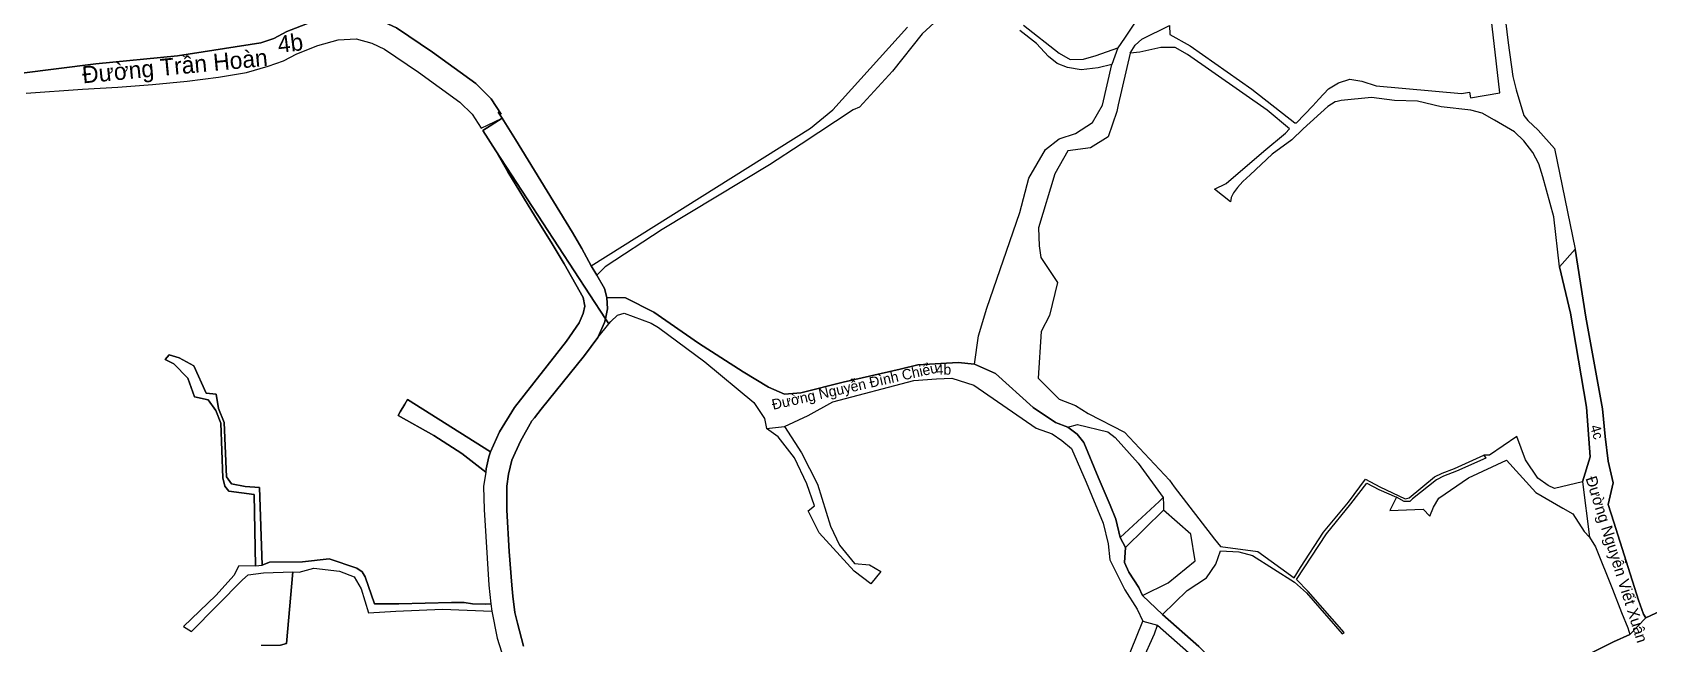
# Model space of a CAD drawing. Extents: x 548434 to 553028, y 1835329 to 1842282.
# Drawn here: x 550844.9 to 551309.1, y 1838885.6 to 1839061.4 of the extents above; entities that cross this region are included whole.
import ezdxf

# ---------------------------------------------------------------- set-up
doc = ezdxf.new("R2010")
doc.units = 0
for name, color, linetype in [('Level 2', 7, 'Continuous'), ('Level 27', 7, 'Continuous'), ('Level 30', 7, 'Continuous'), ('Level 31', 7, 'Continuous'), ('Level 4', 7, 'Continuous'), ('Level 5', 7, 'Continuous')]:
    doc.layers.add(name, color=color, linetype=linetype)

msp = doc.modelspace()

# ---------------------------------------------------------------- linework, layer by layer
at = {"layer": 'Level 2'}
for p, q in [((550978.03, 1839027.26), (551009.4584, 1838978.9956)), ((550989.38, 1839008.23), (550993.92, 1839001.04)), ((551287.97, 1838999), (551283.52, 1838993.9)), ((551009.22, 1838987.71), (551007.01, 1838991.5)), ((551283.52, 1838993.9), (551286.66, 1838980.63)), ((551009.9, 1838985.11), (551009.22, 1838987.71)), ((551009.9, 1838985.11), (551010.1, 1838981.89)), ((551010.1, 1838981.89), (551009.4584, 1838978.9956)), ((551286.66, 1838980.63), (551291.25, 1838953.61)), ((551009.4584, 1838978.9956), (551009.22, 1838977.92)), ((551009.4584, 1838978.9956), (551010.4388, 1838977.4901)), ((551010.4388, 1838977.4901), (551009.4584, 1838978.9956)), ((550991.05, 1838952.98), (551003.5, 1838968.43)), ((551038.05, 1838966.64), (551052.08, 1838954.88)), ((551110.79, 1838966.45), (551099.21, 1838965.79)), ((551115.48, 1838965.96), (551110.79, 1838966.45)), ((551056.3, 1838959.32), (551049.07, 1838963.72)), ((551060.92, 1838957.35), (551056.3, 1838959.32)), ((551065.55, 1838957.72), (551060.92, 1838957.35)), ((551077.79, 1838960.8), (551065.55, 1838957.72)), ((551052.08, 1838954.88), (551055.2, 1838950.3)), ((551291.25, 1838953.61), (551292.34, 1838939.32)), ((550985.09, 1838943.82), (550988.36, 1838949.65)), ((551055.2, 1838950.3), (551055.7, 1838947.44)), ((551144.93, 1838945.81), (551142.27, 1838947.8)), ((550979.05, 1838946.45), (550976.43, 1838940.69)), ((550982.61, 1838938.3), (550985.09, 1838943.82)), ((550975.99, 1838939.26), (550975.19, 1838935.8)), ((550976.43, 1838940.69), (550975.99, 1838939.26)), ((551292.34, 1838939.32), (551290.15, 1838932.09)), ((550975.11, 1838934.91), (550974.48, 1838930.72)), ((550975.19, 1838935.8), (550975.11, 1838934.91)), ((550981.63, 1838934.35), (550982.61, 1838938.3)), ((551298.92, 1838931.77), (551297.46, 1838938.05)), ((550974.48, 1838930.72), (550974.6, 1838924.14)), ((551290.15, 1838932.09), (551292.16, 1838916.21)), ((551156.07, 1838921.36), (551154.45, 1838925.43)), ((550974.6, 1838924.14), (550975.95, 1838902.4)), ((551159.84, 1838906.17), (551158.52, 1838908.87)), ((551162.64, 1838901.71), (551159.84, 1838906.17)), ((551163.77, 1838899.43), (551162.64, 1838901.71)), ((551303.73, 1838888.24), (551308.27, 1838892.97)), ((551308.27, 1838892.97), (551307.67, 1838894.05))]:
    msp.add_line(p, q, dxfattribs=at)
for points in [[(550979.76, 1839036.7), (550974.2284, 1839033.0979), (550978.03, 1839027.26)], [(551007.01, 1838991.5), (551005.35, 1838994.26), (551002.69, 1838999.22), (551000, 1839003.79), (550983.68, 1839030.58), (550979.76, 1839036.7)], [(551003.5, 1838968.43), (551007.33, 1838973.64), (551009.22, 1838977.92), (551009.4584, 1838978.9956), (550978.03, 1839027.26), (550981.45, 1839021.21), (550989.38, 1839008.23)], [(550993.92, 1839001.04), (550997.64, 1838994.8), (551003.04, 1838985.11)], [(551297.46, 1838938.05), (551296.66, 1838945.13), (551295.83, 1838953.1), (551291.03, 1838979.48), (551287.97, 1838999)], [(551003.04, 1838985.11), (551003.55, 1838982.61), (551003.05, 1838980.51)], [(551009.4584, 1838978.9956), (551010.1, 1838981.89), (551009.9, 1838985.11)], [(551023.37, 1838980.87), (551015.19, 1838984.99), (551009.9, 1838985.11)], [(551003.05, 1838980.51), (551001.92, 1838977.78), (550998.26, 1838972.6), (550983.33, 1838953.49), (550979.05, 1838946.45)], [(551010.4388, 1838977.4901), (551011.02, 1838978.21), (551012.9, 1838980.01), (551014.82, 1838980.62), (551022.58, 1838977.72)], [(551049.07, 1838963.72), (551036.16, 1838971.99), (551023.37, 1838980.87)], [(551009.22, 1838977.92), (551007.33, 1838973.64), (551010.4388, 1838977.4901)], [(551022.58, 1838977.72), (551024.71, 1838976.45), (551038.05, 1838966.64)], [(551055.7, 1838947.44), (551060.94, 1838947.98), (551067.74, 1838951.18), (551074.77, 1838955.09), (551098.04, 1838961.28), (551104.57, 1838961.73), (551109, 1838961.95), (551115.26, 1838959.94), (551133.17, 1838947.58)], [(551099.21, 1838965.79), (551094.13, 1838964.5), (551077.79, 1838960.8)], [(551142.27, 1838947.8), (551138.76, 1838949.18), (551132.3, 1838953.47), (551121.52, 1838963.21), (551115.48, 1838965.96)], [(550988.36, 1838949.65), (550989.12, 1838950.5), (550991.05, 1838952.98)], [(551133.17, 1838947.58), (551137.75, 1838945.88), (551140.6, 1838943.99), (551143.3, 1838941.69), (551147.53, 1838932.02)], [(551154.45, 1838925.43), (551150.95, 1838933.47), (551146.86, 1838943.41), (551144.93, 1838945.81)], [(550981.15, 1838923.96), (550981.16, 1838930.89), (550981.63, 1838934.35)], [(551147.53, 1838932.02), (551152.47, 1838920.23), (551153.87, 1838914.23), (551154.3, 1838909.68), (551155.8, 1838906.83), (551158.62, 1838901.07), (551162.15, 1838895.48), (551163.85, 1838892), (551168.01, 1838890.85), (551182.63, 1838878), (551195.42, 1838863.82), (551195.97, 1838862.65), (551196.63, 1838862.95), (551199.26, 1838858.98), (551204.76, 1838850.97), (551209.37, 1838844.03), (551209.429, 1838844.0352)], [(551299.07, 1838920.46), (551297.51, 1838925.58), (551298.92, 1838931.77)], [(550983.44, 1838894.51), (550982.87, 1838899.22), (550982.55, 1838902.41), (550981.8, 1838912.08), (550981.15, 1838923.96)], [(551158.52, 1838908.87), (551158.88, 1838913.23), (551157.32, 1838916.07), (551156.07, 1838921.36)], [(551307.67, 1838894.05), (551306.21, 1838898.03), (551299.07, 1838920.46)], [(551292.16, 1838916.21), (551293.83, 1838913.38), (551298.69, 1838901.28), (551301.3, 1838894.54), (551303.09, 1838890.1), (551303.73, 1838888.24)], [(550975.95, 1838902.4), (550976.51, 1838897.05), (550976.86, 1838894.91), (550978.39, 1838887.18), (550981.45, 1838877.46)], [(551179.9, 1838884.71), (551169.47, 1838893.98), (551163.77, 1838899.43)], [(551325.16, 1838900.84), (551308.27, 1838892.97), (551303.73, 1838888.24), (551299.01, 1838886.11), (551285.12, 1838879.14)], [(550985.98, 1838884.83), (550984.21, 1838891.48), (550983.44, 1838894.51)]]:
    msp.add_lwpolyline(points, dxfattribs=at)
at = {"layer": 'Level 27'}
for p, q in [((550932.72, 1839059.19), (550937.8625, 1839059.5169)), ((550926.85, 1839057.55), (550932.72, 1839059.19)), ((550946.04, 1839056.52), (550955.81, 1839049.95)), ((550955.81, 1839049.95), (550967.68, 1839041.28)), ((550898.34, 1839048.48), (550906.4, 1839049.84)), ((550973.7506, 1839033.8316), (550979.76, 1839036.7))]:
    msp.add_line(p, q, dxfattribs=at)
for points in [[(550979.76, 1839036.7), (550978.6741, 1839038.3954), (550979.4765, 1839037.8653), (550976.62, 1839042.25), (550972.24, 1839046.62), (550959.83, 1839055.68), (550949.48, 1839062.64), (550944.84, 1839064.78), (550940.73, 1839065.97), (550937, 1839066.48), (550931.54, 1839066.13), (550924.62, 1839064.19), (550917.93, 1839061.56), (550914.23, 1839059.63), (550910.5212, 1839058.3033), (550886.51, 1839054.61), (550863.11, 1839052.28), (550841.04, 1839049.56)], [(550937.8625, 1839059.5169), (550942.39, 1839058.2), (550946.04, 1839056.52)], [(550906.4, 1839049.84), (550912.63, 1839051.62), (550917.04, 1839053.2), (550920.84, 1839055.18), (550926.85, 1839057.55)], [(550843.05, 1839043.88), (550859.23, 1839045), (550869.45, 1839045.56), (550879.41, 1839046.36)], [(550879.41, 1839046.36), (550889.36, 1839047.36), (550898.34, 1839048.48)], [(550967.68, 1839041.28), (550971.16, 1839037.81), (550973.7506, 1839033.8316)]]:
    msp.add_lwpolyline(points, dxfattribs=at)
at = {"layer": 'Level 30'}
for p, q in [((550978.03, 1839027.26), (551009.4584, 1838978.9956)), ((551283.52, 1838993.9), (551287.97, 1838999)), ((551005.35, 1838994.26), (551007.01, 1838991.5)), ((551007.33, 1838973.64), (551010.4388, 1838977.4901)), ((551009.4584, 1838978.9956), (551010.4388, 1838977.4901)), ((551055.7, 1838947.44), (551060.94, 1838947.98)), ((551290.15, 1838932.09), (551292.16, 1838916.21)), ((551157.32, 1838916.07), (551158.88, 1838913.23)), ((550908.99, 1838907.99), (550910.87, 1838908.1)), ((550976.51, 1838897.05), (550976.86, 1838894.91)), ((551303.73, 1838888.24), (551308.27, 1838892.97))]:
    msp.add_line(p, q, dxfattribs=at)
for points in [[(551265.27, 1839086.95), (551268.74, 1839058.39), (551270.14, 1839048.63), (551271.09, 1839044.82), (551273.27, 1839037.49), (551274.36, 1839036.03), (551277.42, 1839033.25), (551282.11, 1839027.99), (551287.97, 1838999)], [(551109.72, 1839069.51), (551100.42, 1839060.96), (551091.92, 1839050.21), (551082.41, 1839039.88), (551080.66, 1839039.1), (551065.7, 1839029.21), (551056.55, 1839023.28), (551025.79, 1839004.67), (551009.4, 1838993.95), (551007.01, 1838991.5)], [(551283.52, 1838993.9), (551281.91, 1839008.28), (551278.7, 1839019.77), (551277.55, 1839023.58), (551275.84, 1839026.85), (551273.23, 1839030.14), (551270.6, 1839032.72), (551264.86, 1839036.13), (551261.26, 1839038.09), (551258.02, 1839038.94), (551249.55, 1839039.92), (551242.71, 1839041.6), (551236.15, 1839041.76), (551229.47, 1839042.61), (551220.82, 1839041.78), (551219.61, 1839041.52), (551219.05, 1839041.38), (551216.97, 1839040.07), (551209.85, 1839033.66), (551206.58, 1839030.45), (551200.95, 1839026.3), (551194.67, 1839020.42), (551192.57, 1839018.5), (551191.06, 1839016.71), (551189.82, 1839015.17), (551189.22, 1839013.85), (551188.98, 1839012.61), (551184.39, 1839016.29), (551187.76, 1839017.9), (551198.54, 1839027.18), (551204.83, 1839032.39), (551205.93, 1839033.63), (551199.54, 1839038.95), (551176.67, 1839055.03), (551173.15, 1839057.02), (551168.95, 1839057.04), (551162.97, 1839055.69), (551160.16, 1839055.35), (551161.62, 1839057.7), (551163.55, 1839059.44), (551171.5, 1839063.32), (551171.62, 1839060.77), (551177.46, 1839057.44), (551195.17, 1839045.03), (551207.45, 1839035.34), (551207.93, 1839035.36), (551212.64, 1839040.26), (551214.34, 1839042.13), (551217.14, 1839045.12), (551220.01, 1839046.88), (551223.26, 1839047.89), (551226.72, 1839047.36), (551230.81, 1839046), (551255.32, 1839043.82), (551257.63, 1839044.17), (551257.97, 1839042.48), (551266.4, 1839043.92), (551263.18, 1839071.58)], [(550841.04, 1839049.56), (550863.11, 1839052.28), (550886.51, 1839054.61), (550910.5212, 1839058.3033), (550914.23, 1839059.63), (550917.93, 1839061.56), (550924.62, 1839064.19), (550931.54, 1839066.13), (550937, 1839066.48), (550940.73, 1839065.97), (550944.84, 1839064.78), (550949.48, 1839062.64), (550959.83, 1839055.68), (550972.24, 1839046.62), (550976.62, 1839042.25), (550979.4765, 1839037.8653), (550978.6741, 1839038.3954), (550979.76, 1839036.7)], [(550843.05, 1839043.88), (550859.23, 1839045), (550869.45, 1839045.56), (550879.41, 1839046.36), (550889.36, 1839047.36), (550898.34, 1839048.48), (550906.4, 1839049.84), (550912.63, 1839051.62), (550917.04, 1839053.2), (550920.84, 1839055.18), (550926.85, 1839057.55), (550932.72, 1839059.19), (550937.8625, 1839059.5169), (550942.39, 1839058.2), (550946.04, 1839056.52), (550955.81, 1839049.95), (550967.68, 1839041.28), (550971.16, 1839037.81), (550973.7506, 1839033.8316), (550979.76, 1839036.7), (550974.2284, 1839033.0979), (550978.03, 1839027.26), (550981.45, 1839021.21), (550989.38, 1839008.23), (550993.92, 1839001.04), (550997.64, 1838994.8), (551003.04, 1838985.11), (551003.55, 1838982.61), (551003.05, 1838980.51), (551001.92, 1838977.78), (550998.26, 1838972.6), (550983.33, 1838953.49), (550979.05, 1838946.45)], [(550843.05, 1839043.88), (550859.23, 1839045), (550869.45, 1839045.56), (550879.41, 1839046.36), (550889.36, 1839047.36), (550898.34, 1839048.48), (550906.4, 1839049.84), (550912.63, 1839051.62), (550917.04, 1839053.2), (550920.84, 1839055.18), (550926.85, 1839057.55), (550932.72, 1839059.19), (550937.8625, 1839059.5169), (550942.39, 1839058.2), (550946.04, 1839056.52), (550955.81, 1839049.95), (550967.68, 1839041.28), (550971.16, 1839037.81), (550973.7506, 1839033.8316), (550979.76, 1839036.7)], [(551005.35, 1838994.26), (551068.33, 1839033.77), (551074.77, 1839039.12), (551096.23, 1839062.84)], [(551129.5, 1839063.4), (551139.81, 1839055.33), (551142.95, 1839053.52), (551146.74, 1839053.69), (551150.44, 1839054.71), (551156.68, 1839056.94), (551154.89, 1839052.13), (551151.01, 1839051.16), (551146.13, 1839050.59), (551142.22, 1839051.22), (551139.17, 1839052.39), (551136.72, 1839054.37), (551133.27, 1839058.18), (551128.49, 1839061.88)], [(550978.03, 1839027.26), (550974.2284, 1839033.0979), (550979.76, 1839036.7)], [(550979.76, 1839036.7), (550983.68, 1839030.58), (551000, 1839003.79), (551002.69, 1838999.22), (551005.35, 1838994.26)], [(550976.43, 1838940.69), (550979.05, 1838946.45), (550983.33, 1838953.49), (550998.26, 1838972.6), (551001.92, 1838977.78), (551003.05, 1838980.51), (551003.55, 1838982.61), (551003.04, 1838985.11), (550997.64, 1838994.8), (550993.92, 1839001.04), (550989.38, 1839008.23), (550981.45, 1839021.21), (550978.03, 1839027.26)], [(551287.97, 1838999), (551291.03, 1838979.48), (551295.83, 1838953.1), (551296.66, 1838945.13), (551297.46, 1838938.05), (551298.92, 1838931.77), (551297.51, 1838925.58), (551299.07, 1838920.46), (551306.21, 1838898.03), (551307.67, 1838894.05), (551308.27, 1838892.97)], [(551007.01, 1838991.5), (551009.22, 1838987.71), (551009.9, 1838985.11)], [(551290.15, 1838932.09), (551292.34, 1838939.32), (551291.25, 1838953.61), (551286.66, 1838980.63), (551283.52, 1838993.9)], [(551009.4584, 1838978.9956), (551010.1, 1838981.89), (551009.9, 1838985.11)], [(551009.9, 1838985.11), (551015.19, 1838984.99), (551023.37, 1838980.87), (551036.16, 1838971.99), (551049.07, 1838963.72), (551056.3, 1838959.32), (551060.92, 1838957.35), (551065.55, 1838957.72), (551077.79, 1838960.8), (551094.13, 1838964.5), (551099.21, 1838965.79), (551110.79, 1838966.45), (551115.48, 1838965.96), (551121.52, 1838963.21), (551132.3, 1838953.47), (551138.76, 1838949.18), (551142.27, 1838947.8), (551144.93, 1838945.81), (551146.86, 1838943.41), (551150.95, 1838933.47), (551154.45, 1838925.43), (551156.07, 1838921.36), (551157.32, 1838916.07)], [(551010.4388, 1838977.4901), (551011.02, 1838978.21), (551012.9, 1838980.01), (551014.82, 1838980.62), (551022.58, 1838977.72), (551024.71, 1838976.45), (551038.05, 1838966.64), (551052.08, 1838954.88), (551055.2, 1838950.3), (551055.7, 1838947.44)], [(551007.33, 1838973.64), (551009.22, 1838977.92), (551009.4584, 1838978.9956)], [(551007.33, 1838973.64), (551003.5, 1838968.43), (550991.05, 1838952.98), (550989.12, 1838950.5), (550988.36, 1838949.65), (550985.09, 1838943.82), (550982.61, 1838938.3), (550981.63, 1838934.35), (550981.16, 1838930.89), (550981.15, 1838923.96), (550981.8, 1838912.08), (550982.55, 1838902.41), (550982.87, 1838899.22), (550983.44, 1838894.51), (550984.21, 1838891.48), (550985.98, 1838884.83)], [(550979.05, 1838946.45), (550976.43, 1838940.69), (550952.66, 1838955.73), (550951.82, 1838954.47), (550950.51, 1838952.26), (550949.98, 1838951.16), (550960.14, 1838945.44), (550968.25, 1838940.23), (550975.11, 1838934.91), (550974.48, 1838930.72), (550974.6, 1838924.14), (550975.95, 1838902.4), (550976.51, 1838897.05), (550974.95, 1838896.95), (550971.32, 1838897.03), (550968.88, 1838897.38), (550965.3, 1838897.42), (550950.14, 1838897.01), (550943.12, 1838896.98), (550940.45, 1838904.83), (550939.64, 1838906.25), (550938.05, 1838907.24), (550930.12, 1838909.97), (550922.5, 1838909.09), (550913.01, 1838908.98), (550910.87, 1838908.1), (550910.08, 1838930.47), (550906.01, 1838930.79), (550902.08, 1838931.49), (550900.62, 1838933.52), (550899.94, 1838949.21), (550898.37, 1838953.17), (550897.67, 1838957.3), (550894.75, 1838957.59), (550891.23, 1838965.44), (550887.01, 1838967.72), (550884.18, 1838968.66), (550883.02, 1838967.29), (550885.48, 1838965.99), (550889.52, 1838961.96), (550891.42, 1838956.53), (550895.33, 1838955.67), (550897.6, 1838952.58), (550899.02, 1838948.97), (550899.57, 1838933.23), (550900.15, 1838930.87), (550901.29, 1838929.41), (550908.54, 1838928.46), (550908.99, 1838907.99), (550904.06, 1838907.83), (550902.84, 1838905.22), (550897.55, 1838899.43), (550888.3, 1838890.54), (550890.53, 1838889.02), (550905.18, 1838903.89), (550906.89, 1838905.31), (550911.25, 1838905.92), (550919.67, 1838906.23), (550917.84, 1838885.65), (550916.11, 1838885.13)], [(550908.99, 1838907.99), (550908.54, 1838928.46), (550901.29, 1838929.41), (550900.15, 1838930.87), (550899.57, 1838933.23), (550899.02, 1838948.97), (550897.6, 1838952.58), (550895.33, 1838955.67), (550891.42, 1838956.53), (550889.52, 1838961.96), (550885.48, 1838965.99), (550883.02, 1838967.29), (550884.18, 1838968.66), (550887.01, 1838967.72), (550891.23, 1838965.44), (550894.75, 1838957.59), (550897.67, 1838957.3), (550898.37, 1838953.17), (550899.94, 1838949.21), (550900.62, 1838933.52), (550902.08, 1838931.49), (550906.01, 1838930.79), (550910.08, 1838930.47), (550910.87, 1838908.1)], [(551060.94, 1838947.98), (551067.74, 1838951.18), (551074.77, 1838955.09), (551098.04, 1838961.28), (551104.57, 1838961.73), (551109, 1838961.95), (551115.26, 1838959.94), (551133.17, 1838947.58), (551137.75, 1838945.88), (551140.6, 1838943.99), (551143.3, 1838941.69), (551147.53, 1838932.02), (551152.47, 1838920.23), (551153.87, 1838914.23), (551154.3, 1838909.68), (551155.8, 1838906.83), (551158.62, 1838901.07), (551162.15, 1838895.48), (551163.85, 1838892), (551168.01, 1838890.85), (551182.63, 1838878)], [(550975.11, 1838934.91), (550968.25, 1838940.23), (550960.14, 1838945.44), (550949.98, 1838951.16), (550950.51, 1838952.26), (550951.82, 1838954.47), (550952.66, 1838955.73), (550976.43, 1838940.69)], [(551060.94, 1838947.98), (551065.82, 1838940.48), (551070.39, 1838931.43), (551074.13, 1838919.31), (551076.68, 1838913.87), (551081.03, 1838908.61), (551085.35, 1838908.26), (551088.55, 1838906.27), (551085.72, 1838902.79), (551080.92, 1838906.4), (551070.82, 1838917.48), (551067.71, 1838923.78), (551069.54, 1838925.24), (551067.36, 1838931.52), (551063.73, 1838939.01), (551059.09, 1838945.05), (551055.7, 1838947.44)], [(551290.15, 1838932.09), (551282.02, 1838930.19), (551280.26, 1838931.01), (551277.25, 1838933.17), (551273.69, 1838938.46), (551271.21, 1838945.17), (551263.41, 1838939.77), (551261.81, 1838939.74), (551262.33, 1838938.93), (551253.96, 1838935.21), (551250.18, 1838933.69), (551248.14, 1838932.63), (551241.3, 1838927.2), (551240.56, 1838926.46), (551238.85, 1838926.43), (551236.7, 1838927.69), (551234.75, 1838923.89), (551244.32, 1838924.22), (551246.3, 1838922.24), (551247.31, 1838924.79), (551248.89, 1838927.4), (551257.37, 1838933.24), (551268.26, 1838938.29), (551276.7, 1838929.08), (551284.42, 1838924.55), (551287.3, 1838922.93), (551290.56, 1838917.86), (551292.16, 1838916.21)], [(550975.11, 1838934.91), (550975.19, 1838935.8), (550975.99, 1838939.26), (550976.43, 1838940.69)], [(550975.11, 1838934.91), (550974.48, 1838930.72), (550974.6, 1838924.14), (550975.95, 1838902.4), (550976.51, 1838897.05)], [(551157.32, 1838916.07), (551168.54, 1838926.44), (551169.69, 1838927.56), (551169.77, 1838925.53), (551169.76, 1838923.95), (551158.88, 1838913.23)], [(551292.16, 1838916.21), (551293.83, 1838913.38), (551298.69, 1838901.28), (551301.3, 1838894.54), (551303.09, 1838890.1), (551303.73, 1838888.24)], [(551158.88, 1838913.23), (551158.52, 1838908.87), (551159.84, 1838906.17), (551162.64, 1838901.71), (551163.77, 1838899.43), (551169.47, 1838893.98), (551179.9, 1838884.71), (551187.59, 1838877.08), (551193.06, 1838870.78), (551198.01, 1838864.54), (551203.28, 1838857.6), (551213.44, 1838844.39)], [(550908.99, 1838907.99), (550904.06, 1838907.83), (550902.84, 1838905.22), (550897.55, 1838899.43), (550888.3, 1838890.54), (550890.53, 1838889.02), (550905.18, 1838903.89), (550906.89, 1838905.31), (550911.25, 1838905.92), (550919.67, 1838906.23)], [(550910.61, 1838885.1), (550916.11, 1838885.13), (550917.84, 1838885.65), (550919.67, 1838906.23)], [(550910.87, 1838908.1), (550913.01, 1838908.98), (550922.5, 1838909.09), (550930.12, 1838909.97), (550938.05, 1838907.24), (550939.64, 1838906.25), (550940.45, 1838904.83), (550943.12, 1838896.98), (550950.14, 1838897.01), (550965.3, 1838897.42), (550968.88, 1838897.38), (550971.32, 1838897.03), (550974.95, 1838896.95), (550976.51, 1838897.05)], [(550919.67, 1838906.23), (550921.49, 1838906.08), (550925.72, 1838907.28), (550933.12, 1838906.41), (550937.25, 1838904.78), (550939.3, 1838901.31), (550941.45, 1838894.45), (550949.3, 1838894.94), (550962.64, 1838895.47), (550976.86, 1838894.91)], [(551308.27, 1838892.97), (551325.16, 1838900.84), (551336.2, 1838905.84), (551343.62, 1838906.64)], [(550976.86, 1838894.91), (550978.39, 1838887.18), (550981.45, 1838877.46), (550983.75, 1838871.71), (550986.63, 1838866.82), (550989.15, 1838863.19), (550992.19, 1838859.16), (550994.28, 1838857.34), (550996.63, 1838855.5), (551002.5, 1838852.04), (551008.09, 1838849.04)], [(551213.44, 1838844.39), (551228.05, 1838853.72), (551242.45, 1838860.68), (551257.8, 1838868.32), (551259.06, 1838865.85), (551266.22, 1838869.11), (551275.48, 1838874.1), (551285.12, 1838879.14), (551299.01, 1838886.11), (551303.73, 1838888.24)]]:
    msp.add_lwpolyline(points, dxfattribs=at)
at = {"layer": 'Level 31'}
for points in [[(551173.5, 1839082.29), (551158.6, 1839059.7), (551156.68, 1839056.94)], [(551160.16, 1839055.35), (551156.78, 1839040.52), (551156.38, 1839038.6), (551153.91, 1839031.34), (551148.77, 1839028.19), (551142.31, 1839027.28), (551138.51, 1839020.69), (551133.83, 1839005.19), (551134.08, 1839000), (551134.5, 1838996.58), (551139.32, 1838989.43), (551137.02, 1838979.9), (551134.66, 1838975.33), (551133.72, 1838961.9), (551139.81, 1838955.84), (551144.46, 1838954.07), (551148.12, 1838951.77), (551158.58, 1838946.43), (551171.51, 1838932.61), (551172.78, 1838930.67), (551184.44, 1838915.58), (551186.16, 1838913.54), (551196.9, 1838912.04), (551207.25, 1838904.54), (551209.12, 1838907.47), (551215.75, 1838917.65), (551222.94, 1838926.27), (551227.77, 1838932.84), (551231.92, 1838930.63), (551239.18, 1838927.19), (551240.34, 1838927.47), (551247.56, 1838933.5), (551249.79, 1838934.64), (551253.35, 1838935.92), (551261.81, 1838939.74)], [(551115.48, 1838965.96), (551116.6, 1838974.11), (551119, 1838982), (551128.54, 1839009.54), (551131.12, 1839019.39), (551135.88, 1839027.65), (551139.84, 1839030.69), (551144.46, 1839032.27), (551149.34, 1839035.43), (551152.25, 1839040.44), (551154.89, 1839052.13)], [(551142.27, 1838947.8), (551145.06, 1838948.57), (551153.77, 1838946.44), (551155.9, 1838944.87), (551162.45, 1838937.43), (551169.69, 1838927.56)], [(551169.47, 1838893.98), (551176.53, 1838900.82), (551182.11, 1838904.46), (551184.78, 1838908.41), (551186.17, 1838912.3), (551191.4, 1838911.95), (551195.34, 1838910.9), (551207.37, 1838903.22), (551210.81, 1838900.16), (551221.1, 1838888.37), (551221.67, 1838888.82), (551211.3, 1838900.59), (551208, 1838904.02), (551216.54, 1838917.16), (551223.52, 1838925.81), (551228.16, 1838931.69), (551231.59, 1838929.91), (551236.7, 1838927.69)], [(551163.77, 1838899.43), (551171.11, 1838903.1), (551178.84, 1838909.38), (551177.64, 1838917.01), (551169.76, 1838923.95)], [(551108.9881, 1838826.1494), (551109.16, 1838826.21), (551118.34, 1838831.38), (551135.62, 1838850.01), (551135.37, 1838854.05), (551140.96, 1838860.77), (551155.07, 1838871.9), (551160.39, 1838883.53), (551163.85, 1838892)], [(551112.322, 1838821.0295), (551115.4, 1838823.29), (551120.07, 1838826.85), (551129.72, 1838837.79), (551135.53, 1838841.6), (551138.72, 1838845.69), (551141.24, 1838851.23), (551145.3, 1838858.16), (551153.44, 1838866.62), (551161.27, 1838873.29), (551162.28, 1838876.51), (551163.66, 1838880.53), (551167.14, 1838888.39), (551168.01, 1838890.85)]]:
    msp.add_lwpolyline(points, dxfattribs=at)

# ---------------------------------------------------------------- texts
at = {"layer": 'Level 4'}
for s, height, rotation, p in [('4b', 4.90016, 6.863986, (550915.627, 1839055.401)), ('4b', 2.98792, 0.689561, (551104.346, 1838962.877)), ('4c', 2.93635, 287.374242, (551292.222, 1838948.015))]:
    msp.add_text(s, height=height, rotation=rotation, dxfattribs=at).set_placement(p)
at = {"layer": 'Level 5'}
for s, height, rotation, p in [('Đường Trần Hoàn', 4.900158, 5.438522, (550859.392, 1839046.67)), ('Đường Nguyễn Đình Chiểu', 2.996628, 12.773464, (551057.645, 1838952.796)), ('Đường Nguyễn Viết Xuân', 3.244788, 287.374242, (551290.95, 1838933.138))]:
    msp.add_text(s, height=height, rotation=rotation, dxfattribs=at).set_placement(p)

doc.saveas('drawing.dxf')
